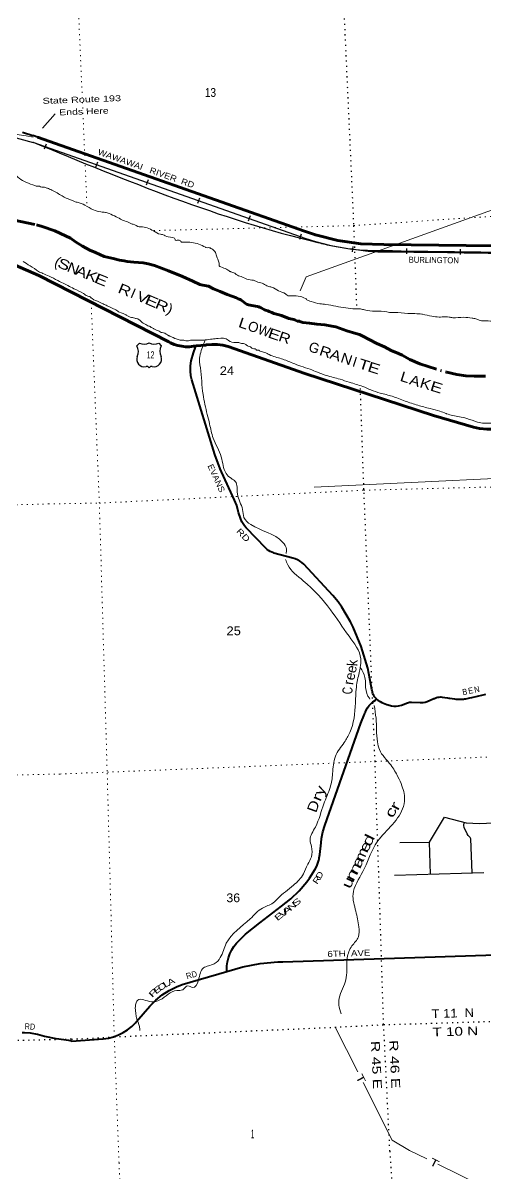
# Model space of a CAD drawing. Header units: feet. Extents: x 757852 to 1040949, y -536576 to -344549.
# Drawn here: x 979650 to 988870, y -391327 to -368366 of the extents above; entities that cross this region are included whole.
import ezdxf
from ezdxf.enums import TextEntityAlignment as Align

# ---------------------------------------------------------------- set-up
doc = ezdxf.new("R2010")
doc.units = ezdxf.units.FT
doc.header["$LTSCALE"] = 70
for name, pattern in [('DASH_DOUBLE_DOT', [9.2, 5, -1.2, 0.3, -1.2, 0.3, -1.2]), ('DOTTED', [1.5, 0.3, -1.2]), ('LONG_DASH_SHORT_DASH', [9.9, 6, -1.2, 1.5, -1.2])]:
    doc.linetypes.add(name, pattern=pattern)
for name, color, linetype, lineweight in [('11', 7, 'LONG_DASH_SHORT_DASH', 60), ('16', 7, 'Continuous', 25), ('17', 7, 'Continuous', 25), ('20', 7, 'Continuous', 70), ('23', 7, 'Continuous', 70), ('26', 7, 'Continuous', 40), ('29', 7, 'Continuous', 25), ('34', 7, 'Continuous', 13), ('39', 7, 'Continuous', 13), ('46', 7, 'Continuous', 13), ('6', 7, 'DOTTED', 25), ('7', 7, 'DOTTED', 13)]:
    doc.layers.add(name, color=color, linetype=linetype, lineweight=lineweight)
doc.layers.add('27', color=7, linetype='Continuous')
doc.layers.add('41', color=7, linetype='Continuous')

msp = doc.modelspace()

# ---------------------------------------------------------------- linework, layer by layer
at = {"layer": '11'}
msp.add_lwpolyline([(966798.59, -374285.24), (967174.35, -374082.62), (967390.49, -373937.51), (967970.76, -373490.43), (968405.55, -373192.58), (968747.73, -373008.54), (969281.15, -372745.4), (969895.59, -372469.24), (970646.39, -372177.53), (971519.81, -371774.88), (971862.14, -371590.82), (972087.6, -371484.23), (972926.05, -371220.58), (973422.95, -371105.05), (973794.2, -371043.06), (974215.94, -371045.68), (974718.16, -371083.03), (975133, -371150.03), (975554.32, -371246.14), (976279.98, -371500.78), (976859.32, -371706.02), (978100.4, -372007.78), (978794.94, -372162.06), (979916.71, -372399.41)], dxfattribs=at)
at = {"layer": '11', "linetype": 'DASH_DOUBLE_DOT', "lineweight": 70}
msp.add_lwpolyline([(979918.43, -372399.66), (980035.22, -372433.75), (980286.66, -372518.33), (980499.16, -372616.29), (980598.02, -372663.23), (980700.9, -372738.6), (980840.54, -372828.07), (980981.19, -372905.71), (981097.75, -372951.85), (981272.9, -373033.35), (981452.06, -373074.4), (981573.6, -373103.2), (981667.29, -373119.75), (981729.15, -373130.17), (981861.43, -373146.1), (982046.99, -373158.96), (982147.42, -373176.26), (982273.58, -373209.21), (982554.29, -373316.59), (982835.89, -373431.98), (983039.24, -373522.78), (983176.88, -373589.73), (983208.73, -373600.76), (983315.29, -373616.08), (983350.81, -373625.27), (983454.92, -373677.36), (983585.99, -373729.37), (983726.91, -373790.89), (983913.56, -373861.41), (983945, -373881.16), (983982.24, -373889.81), (983997.49, -373896.46), (984110.24, -373982.27), (984147.18, -373998.37), (984214.69, -374013.57), (984327.74, -374031.88), (984355.21, -374037.43), (984373.1, -374043.34), (984402.13, -374057.59), (984470.32, -374097.05), (984487.27, -374104.01), (984535.27, -374117.43), (984560.96, -374128.28), (984614.01, -374154.52), (984655.75, -374170.06), (984735.96, -374190.5), (984808.65, -374210.77), (984955.63, -374270.9), (985052.25, -374293.84), (985077.7, -374300.86), (985122, -374322.3), (985133.04, -374326.8), (985142.04, -374327.93), (985170.45, -374325.11), (985176.92, -374326.6), (985176.15, -374332.45), (985192.94, -374340.26), (985237.6, -374353.38), (985364.54, -374364.74), (985515.79, -374385.61), (985676.6, -374400.83), (985814.17, -374421.72), (985890.9, -374441.01), (986113.85, -374515.75), (986289.71, -374568.14), (986362.89, -374591.56), (986434.68, -374621.78), (986560.39, -374687.8), (986714.4, -374769.71), (986867.84, -374838.82), (986995.98, -374911.52), (987144.79, -374968.53), (987218.53, -375006.57), (987372.84, -375088.1), (987570.51, -375176.95), (988106.76, -375346.66), (988309.18, -375391.41), (988485.58, -375418.15), (988651.43, -375427.06), (988882.79, -375421.79)], dxfattribs=at)
at = {"layer": '16'}
for p, q in [((981923.15, -374820.31), (981974.46, -374761.55)), ((982166.22, -374755.58), (982165.94, -374755.78)), ((982358.31, -374761.46), (982409.7, -374820.31))]:
    msp.add_line(p, q, dxfattribs=at)
for centre, radius, start, end in [((981730.17, -374930.94), 222.05, 332.97043, 29.75871), ((982065.54, -374603.89), 182.07, 239.97227, 303.45418), ((982267.32, -374604.39), 181.52, 236.33975, 300.08743), ((982267.31, -374603.89), 182.07, 236.54582, 236.59441), ((982602.67, -374930.94), 222.05, 150.24129, 207.02957), ((982069.36, -375085.84), 151.42, 159.09177, 283.81923), ((982263.48, -375085.84), 151.42, 256.18077, 20.90823)]:
    msp.add_arc(centre, radius, start, end, dxfattribs=at)
for centre, major_axis, start_param, end_param in [((982124.7, -375284.66), (-19.56, 51.67), 4.95877769, 6.28318531), ((982208.15, -375284.66), (19.56, 51.67), 0, 1.32637542)]:
    msp.add_ellipse(centre, major_axis=major_axis, ratio=0.929097, start_param=start_param, end_param=end_param, dxfattribs=at)
at = {"layer": '17'}
msp.add_line((980039.45, -370465.85), (980292.75, -370183.43), dxfattribs=at)
at = {"layer": '20'}
for points in [[(977656.73, -372405.04), (979964.08, -373410.81)], [(983106.78, -374820.34), (983050.41, -374826.22), (982973.13, -374834.68), (982895.38, -374835.02), (982818.02, -374827.23), (982741.9, -374811.4), (982667.86, -374787.7), (982596.69, -374756.39), (982561.33, -374737.35), (979964.08, -373410.81)], [(989941.99, -376120.77), (989730.58, -376268.45), (989500.44, -376395.67), (989357.42, -376440.73), (989210.46, -376470.6), (989061.2, -376484.94), (988911.25, -376483.6), (988762.26, -376466.59), (988640.04, -376440.59), (987842.82, -376209.54), (985275.35, -375370.7), (983743.76, -374831.57), (983637.74, -374806.22), (983529.66, -374792.09), (983420.69, -374789.34), (983312.03, -374798), (983289.03, -374801.31), (983106.78, -374820.34)]]:
    msp.add_lwpolyline(points, dxfattribs=at)
at = {"layer": '23'}
msp.add_lwpolyline([(990292.89, -372837.21), (990267.89, -372836.88), (989643.91, -372828.76), (989618.91, -372828.43), (989593.91, -372828.04), (986852.13, -372792.33), (986390.76, -372776.26), (985933.6, -372712.06), (985485.65, -372600.42), (985268.71, -372527.92), (979938.98, -370645.99)], dxfattribs=at)
at = {"layer": '26'}
msp.add_line((979938.98, -370645.99), (979844.69, -370612.69), dxfattribs=at)
for points in [[(979640.74, -370550.39), (979844.69, -370612.69)], [(986708.56, -381877.46), (986690.49, -381860.24), (986668.8, -381834.77), (986667.03, -381832.18), (986649.94, -381807.24), (986638.66, -381782.18), (986634.56, -381772.84), (986624.44, -381741.18), (986622.88, -381733.64), (986617.49, -381707.59), (986613.03, -381683.64), (986534.51, -381261.4), (986401.8, -380824.31), (986240.62, -380437.85), (986189.23, -380334.17), (986015.4, -380037.59), (985942.62, -379932.82), (985833.75, -379803.32), (985252.77, -379181.18), (985214.32, -379148.45), (985172.66, -379119.93), (985128.25, -379095.91), (985081.57, -379076.67), (985035.21, -379062.92), (984657.93, -378957.42), (984650.87, -378955.51), (984615.87, -378943.67), (984582.29, -378928.23), (984550.52, -378909.37), (984520.89, -378887.29), (984493.73, -378862.24), (984102.58, -378451.98), (984071.25, -378417.49), (984041.96, -378377.79), (984016.98, -378335.25), (983988.47, -378263.42), (983952.86, -378145.29), (983946.7, -378118.11), (983914.35, -378008.86), (983870.76, -377903.6), (983611.4, -377335.41), (983584.47, -377274.69), (983479.25, -376989.72), (983017.34, -375499.75), (983001.63, -375417.89), (982992.17, -375317.47), (982993.26, -375216.61), (983004.88, -375116.42), (983052.47, -374954.96), (983095.88, -374847.35), (983106.78, -374820.34)], [(986708.56, -381877.46), (986714.71, -381883.3), (986734.14, -381898.69), (986775.47, -381926.77), (986811.22, -381946.38), (986908.65, -381984.81), (986982.39, -382006.42), (987004.26, -382010.39), (987051.28, -382015.24), (987098.55, -382015.14), (987145.56, -382010.1), (987201.6, -381998.23), (987256.09, -381980.57), (987305.66, -381958.72), (987324.16, -381950.75), (987343.4, -381944.76), (987363.15, -381940.82), (987383.21, -381938.96), (987403.35, -381939.21), (987405.52, -381939.37), (987574.95, -381946.58), (987595.47, -381946.52), (987637.17, -381943.15), (987678.29, -381935.44), (987718.37, -381923.48), (987850.69, -381867.34), (987860.51, -381862.51), (987872.65, -381856.92), (987899.96, -381846.81), (987928.18, -381839.61), (987957, -381835.39), (987986.11, -381834.22), (988015.17, -381836.09), (988121.55, -381851.06), (988148.22, -381854.81), (988171.55, -381858.24), (988264.47, -381871.88), (988289.58, -381875.57), (988314.47, -381876.9), (988367.33, -381879.72), (988438.79, -381876.05), (988463.9, -381873.54), (988488.79, -381868.68), (988570.86, -381852.65), (988609.56, -381841.75), (988835.14, -381792.76), (988860.29, -381787.3), (988885.14, -381780.25)], [(983718.37, -387318.21), (983717.49, -387290.51), (983720, -387207.18), (983731.21, -387124.57), (983750.99, -387043.58), (983779.12, -386965.1), (983815.31, -386890), (983859.15, -386819.09), (983910.16, -386753.15), (984091.99, -386575.47), (984374.13, -386344.99), (984810.37, -386011.62), (984995.59, -385867.6), (985164.74, -385705.02), (985315.97, -385525.64), (985368.85, -385452.82), (985480.36, -385278.06), (985506.62, -385230.2), (985521.24, -385197.38), (985542.96, -385135.57), (985552.16, -385096.83), (985558.14, -385071.67), (985562.49, -385046.83), (985574.19, -384980.15), (985597.62, -384747.81), (985607.05, -384659.33), (985632.32, -384530.79), (985670.89, -384405.61), (986395.44, -382360.02), (986464.05, -382178.46), (986473.46, -382153.57), (986485.33, -382128.46), (986500.4, -382096.57), (986525.54, -382054.26), (986540.37, -382029.3), (986561.74, -382004.26), (986582.82, -381979.56), (986630.21, -381934.56), (986682.04, -381894.76), (986708.56, -381877.46)], [(983718.37, -387318.21), (984034.84, -387225.34), (984381.84, -387157.52), (984734.02, -387126.34), (984835.96, -387124.22), (989489.81, -386976.73), (990799.87, -386935.21), (990800.9, -386934.14)], [(980616.85, -388710.13), (981250.66, -388666.23), (981354.59, -388650.96), (981456.35, -388624.9), (981554.83, -388588.36), (981648.95, -388541.71), (981737.69, -388485.49), (981820.05, -388420.3), (981895.16, -388346.85), (981918.24, -388320.9), (982181.72, -388010.17), (982299.23, -387893.12), (982428.33, -387789), (982567.61, -387698.95), (982715.54, -387623.95), (982823.42, -387580.83), (983718.37, -387318.21)], [(980616.85, -388710.13), (980567.28, -388701.36), (980309.02, -388667.59), (980086.63, -388620.87), (980077.97, -388617.89), (979940.24, -388578.95), (979799.2, -388554.61), (979681.38, -388546.81), (979656.38, -388545.16), (979631.38, -388545.78)]]:
    msp.add_lwpolyline(points, dxfattribs=at)
at = {"layer": '29'}
for p, q in [((987173.12, -384745.25), (987765.89, -384737.27)), ((987065.53, -385396.76), (988844.31, -385342.6))]:
    msp.add_line(p, q, dxfattribs=at)
for points in [[(987784.64, -385374.86), (987765.89, -384737.27), (988064.16, -384237.08), (988492.28, -384352.18), (988762.15, -384360.6), (994805.75, -384069.62), (994827.63, -384933.92)], [(988615.33, -385349.57), (988586.94, -384671.4), (988575.01, -384644.53), (988537.14, -384601.47), (988511.49, -384567.88), (988454.55, -384440.64), (988449.83, -384403.36), (988453.05, -384341.63)]]:
    msp.add_lwpolyline(points, dxfattribs=at)
at = {"layer": '34'}
for p, q in [((985225.82, -372650.08), (979838.74, -370747.9)), ((990280.51, -372963.92), (986834.84, -372919.04))]:
    msp.add_line(p, q, dxfattribs=at)
at = {"layer": '34', "lineweight": 25}
for p, q in [((980111.87, -370784.84), (980075.04, -370889.14)), ((981134.84, -371148.81), (981098.01, -371253.11)), ((982146.74, -371503.35), (982109.91, -371607.65)), ((983169.71, -371867.33), (983132.88, -371971.63)), ((984181.61, -372221.86), (984144.78, -372326.16)), ((985204.58, -372585.84), (985167.75, -372690.14)), ((986231.41, -372832.27), (986218.76, -372942.15)), ((987305.29, -372871.66), (987303.85, -372982.26)), ((988377.44, -372883.02), (988376, -372993.62))]:
    msp.add_line(p, q, dxfattribs=at)
for points in [[(979395.24, -370629.58), (979850.3, -370753)], [(990381.4, -372966.34), (986665.92, -372917.94), (987023.15, -372917.94), (986758.71, -372921.08), (986680.52, -372920.19), (986602.32, -372917.97), (986523.65, -372914.86), (986445.4, -372909.95), (986367.57, -372903.68), (986289.28, -372896.52), (986211.41, -372887.56), (986133.96, -372877.23), (986056.04, -372865.58), (985979, -372852.56), (985901.94, -372838.64), (985824.84, -372822.92), (985748.63, -372805.84), (985672.38, -372787.41), (985596.57, -372768.08), (985520.73, -372746.94), (985445.77, -372724.91), (985370.78, -372701.06), (985298.91, -372677.06), (979850.69, -370753.29)]]:
    msp.add_lwpolyline(points, dxfattribs=at)
at = {"layer": '34'}
for centre, radius, start, end in [((977380.18, -383854.7), 13436.11, 79.39453, 98.58766), ((977380.18, -383854.7), 13436.11, 79.39453, 98.58766), ((986758.46, -368429.31), 4490.42, 250.03388, 271.0058)]:
    msp.add_arc(centre, radius, start, end, dxfattribs=at)
at = {"layer": '34', "lineweight": 25}
msp.add_spline([(979850.2, -370746.68), (985534.33, -372753.75), (985833.54, -372820.81), (986135.78, -372873.31), (986296.37, -372894.39), (986680.15, -372935.17), (987071.94, -372936.28), (987448.39, -372943.02), (987969.64, -372946.9), (988377.52, -372954.83), (989012.67, -372963.92), (989684.24, -372970.7), (990204.38, -372977.99), (990697.28, -372988.33), (990954.17, -372961.51), (991423.46, -372827.15)], degree=3, dxfattribs=at)
at = {"layer": '39'}
for points in [[(976208.97, -370647.18), (976218.66, -370649.63), (976305.53, -370665.56), (976380.81, -370699.87), (976499.35, -370775.32), (976524.49, -370814.9), (976690.55, -370861.01), (976860.59, -370905.02), (976905.26, -370922), (977092.41, -370927.38), (977269.11, -370916.94), (977381.07, -370970.44), (977561.31, -371020.23), (977775.55, -371063.13), (977853.98, -371063.18), (978022.54, -371048.93), (978239.03, -371021.41), (978368.99, -370992.03), (978460.04, -371013.88), (978710.21, -371045.84), (978835.52, -371070.86), (979037.86, -371120.09), (979186.2, -371180.73), (979221.53, -371226.08), (979368.72, -371320.92), (979507.77, -371411.94), (979571.55, -371468.65), (979718.49, -371553.45), (979887.57, -371614.31)], [(985310.54, -373888.48), (985288.26, -373873.62), (984976.41, -373821.59), (984961.56, -373821.59), (984887.32, -373777.01), (984746.25, -373717.59), (984612.61, -373643.31), (984538.35, -373628.45), (984449.26, -373576.45), (984337.88, -373546.73), (984278.48, -373517.02), (984152.26, -373494.73), (984003.76, -373435.3), (983907.24, -373390.73), (983877.54, -373368.45), (983795.87, -373338.73), (983781.02, -373331.3), (983714.2, -373286.73), (983595.41, -373242.17), (983565.71, -373219.88), (983565.71, -373212.46), (983550.87, -373123.36), (983521.18, -373041.67), (983491.49, -372952.56), (983417.26, -372878.29), (983350.43, -372856), (983305.88, -372856), (983291.03, -372848.57), (983016.31, -372751.99), (982860.38, -372744.55), (982852.95, -372744.54), (982815.83, -372744.54), (982800.98, -372729.69), (982749.01, -372707.4), (982689.6, -372699.97), (982689.6, -372692.53), (982548.53, -372640.54), (982437.16, -372595.96), (982392.61, -372588.53), (982251.54, -372521.68), (981999.09, -372439.97), (981969.39, -372439.96), (981850.59, -372387.96), (981813.46, -372380.53), (981761.49, -372350.82), (981650.11, -372313.68), (981538.74, -372254.25), (981509.04, -372239.4), (981367.98, -372172.55), (981293.73, -372150.26), (981204.62, -372142.83), (981056.12, -372098.24), (980885.35, -372009.12), (980729.42, -371949.69), (980692.3, -371942.26), (980640.33, -371912.55), (980595.77, -371897.69), (980432.42, -371823.41), (980224.53, -371704.57), (980135.43, -371667.43), (980113.16, -371660), (980076.04, -371645.15), (980024.06, -371645.14), (979979.51, -371630.28), (979942.39, -371630.28), (979887.57, -371614.31)], [(985299.18, -373891.1), (985403.66, -373934.02), (985576.02, -373976.55), (985695.64, -373989.8), (985895.16, -374027.98), (986093.04, -374061.03), (986282.09, -374077.68), (986388.08, -374081.36), (986467.56, -374099.79), (986680.65, -374125.36), (986913.84, -374137.89), (987018.03, -374154.73), (987067.54, -374152.89), (987330.96, -374168.72), (987611.45, -374186.07), (987622.02, -374188), (987811.12, -374226.84), (987954.4, -374242.5), (988016.91, -374239.82), (988154.2, -374242.81), (988228.15, -374256.37), (988444.29, -374246.5), (988611.31, -374265.86), (988687.78, -374277.96), (988754.57, -374302.41), (988803.65, -374314.95), (988890.13, -374319.87), (989069.67, -374330.61), (989292.84, -374371.19), (989431.82, -374380.61), (989438.4, -374381.49), (989588.79, -374364.07), (989676.13, -374340.22), (989752.41, -374306.65), (989934.26, -374227.19), (989981.27, -374205.92), (990033.23, -374137.49), (990101.57, -374103.31), (990171.99, -374058.03), (990335.03, -373948.44), (990422.22, -373901.11), (990512.78, -373823.55), (990586.07, -373783.64), (990648.29, -373754.88), (990733.23, -373692.03), (990743.24, -373684.87), (990927.72, -373584.36), (991037.06, -373514.74), (991147.25, -373433.53), (991311.28, -373324.18), (991488.97, -373208), (991611.99, -373112.31), (991680.34, -373064.47), (991721.34, -373030.3), (991762.35, -372989.29), (991829.89, -372943.44), (991858.72, -372902.45), (991892.48, -372878.11), (991942.71, -372824.01), (992014.92, -372793.01), (992108.36, -372740.2), (992130.7, -372728.01), (992187.58, -372689.42), (992293.2, -372634.57), (992498.36, -372541.13), (992719.77, -372431.44), (992855.87, -372366.44), (992998.06, -372299.41), (993059, -372266.91), (993154.47, -372214.1), (993213.37, -372173.47)], [(985378.15, -375284.67), (985527.47, -375344.87), (985702.27, -375409.74), (985976.8, -375484.22), (986162.1, -375544.8), (986301.07, -375587.56), (986429.35, -375630.32), (986593.52, -375698.76), (986781.45, -375761.17), (987015.23, -375825.86), (987275.63, -375920.19), (987530.19, -376004.45), (987774.52, -376071.1), (987972.22, -376122.45), (988090.02, -376169.75), (988104.73, -376175.34), (988358.54, -376233.92), (988504.63, -376269.55), (988718.43, -376340.82), (988857.4, -376365.76), (988989.25, -376362.2), (989092.58, -376380.01), (989217.3, -376362.2), (989456.04, -376298.06), (989534.43, -376258.86), (989595.01, -376226.79), (989744.67, -376148.4), (989814.15, -376093.17), (989929.96, -375998.74), (989994.1, -375938.16), (990026.17, -375913.22), (990147.17, -375818), (990331.68, -375632.65), (990474.67, -375494.33), (990634.43, -375331.44), (990808, -375180.72), (991014.99, -374970.72), (991168.22, -374828.19), (991278.68, -374746.23), (991410.52, -374639.33), (991560.18, -374528.87), (991731.22, -374414.84), (991795.36, -374389.9), (991864.41, -374372.05), (991955.71, -374318.63), (992083.99, -374261.62), (992265.72, -374186.79), (992417.82, -374155.36), (992470.76, -374145.46), (992539.53, -374138.47), (992636.31, -374122.65), (992728.96, -374111.96), (992807.35, -374108.4), (992860.8, -374101.27), (992917.81, -374097.71), (992946.32, -374097.71), (992996.77, -374092.67), (993025.27, -374089.1), (993078.72, -374081.98), (993125.04, -374071.29), (993142.86, -374071.29), (993194.13, -374060.2), (993262.2, -374041.5), (993320.41, -374032.57), (993452.89, -374042.4), (993665.22, -374034.09), (993797.96, -374026.93), (993854.36, -374031.17), (993889.16, -374023.73), (993915.21, -374001.19), (993936.49, -373943.71), (993944.27, -373836.19), (993919.11, -373681.18), (993920.22, -373635.43), (993889.4, -373516.01), (993887.47, -373505.7), (993870.4, -373440.22), (993867.96, -373379.03), (993863.87, -373269.66), (993875.24, -373156.69), (993904.48, -373037.37), (993926.58, -372974.8)], [(979649.93, -373133.35), (979790.84, -373218.29), (979960.13, -373333.32)], [(979960.13, -373333.32), (980046.19, -373371.69), (980170.9, -373425.14), (980344.61, -373513.33), (980488.04, -373585.49), (980545.05, -373614), (980667.09, -373677.24), (980859.51, -373775.24), (980929.88, -373820.67), (980991.35, -373841.16), (981029.66, -373874.12), (981175.75, -373941.82), (981229.2, -373970.33), (981312.05, -374006.85), (981378.86, -374041.59), (981478.63, -374087.92), (981521.39, -374112.86), (981606.91, -374159.18), (981709.36, -374204.61), (981700.43, -374204.61)], [(981709.36, -374204.61), (981813.16, -374251.72), (981832.29, -374254.5), (981879.99, -374266.57), (981939.39, -374281.44), (982028.48, -374348.28), (982122.7, -374405.94), (982162.13, -374422.55), (982173.47, -374424.65), (982199.25, -374444.84), (982211.78, -374452.26), (982242.96, -374463.84), (982263.45, -374477.21), (982370.01, -374526.54), (982407.14, -374548.82), (982451.69, -374556.25), (982563.06, -374615.67), (982581.47, -374624.19), (982615.03, -374637.96), (982643.83, -374652.7), (982659.58, -374660.24), (982748.68, -374689.96), (982785.8, -374704.82), (982860.05, -374704.83), (982941.73, -374719.69), (982964, -374712.27), (983082.81, -374704.87), (983231.32, -374704.89), (983288.26, -374698.9)], [(983288.27, -374698.9), (983187.88, -374986.98), (983181.02, -375016.92), (983189.37, -375256.37), (983244.35, -375788.88), (983327.1, -376188.84), (983373.23, -376378.61), (983444.98, -376660.69), (983607.56, -377037.96), (983702.04, -377365.65), (983802.78, -377463.83), (983885.92, -377526.58), (983928.87, -377778.09), (984030.69, -378089.38), (984059.65, -378248.99), (984194.31, -378387.93), (984835.03, -378744.19), (984909.39, -378883.73), (984899.46, -378967.62)], [(983288.26, -374698.9), (983424.37, -374682.65), (983543.18, -374667.81), (983743.66, -374704.98), (983751.08, -374712.4), (983899.58, -374749.55), (983973.83, -374756.99), (984010.95, -374771.85), (984033.23, -374771.86), (984100.06, -374794.14), (984144.6, -374823.85), (984189.15, -374838.71), (984218.85, -374860.98), (984255.98, -374875.85), (984300.52, -374890.7), (984300.52, -374898.12), (984359.92, -374905.57), (984367.34, -374912.99)], [(984363.64, -374908.35), (984382.2, -374923.2), (984475.01, -374949.2), (984564.11, -374993.77), (984808.02, -375074.43), (985032.51, -375163.52), (985196.42, -375224.1), (985378.15, -375284.67)], [(984891.48, -379087.98), (984932.66, -379192.4), (985244.03, -379512.68), (985789.82, -380094.26), (986156.21, -380619.28), (986390.69, -381069.59), (986379.98, -381247.96)], [(986379.98, -381247.96), (986366.97, -381313.94), (986308.66, -381595.99), (986285.73, -381952.91), (986172.41, -382547.02), (986062.05, -382740.83), (985884.87, -383017.98), (985829.4, -383366.27), (985780.78, -383639.85), (985654.1, -383969.1), (985484.92, -384432.92), (985381.33, -384690.79), (985406.99, -384820.38), (985405.89, -385029.56), (985331.79, -385177.56), (985247.44, -385368.24), (985048.04, -385596.08), (984737.51, -385858.91), (984640.84, -385949.58), (984432.01, -386051.15), (984183.83, -386267.04), (983706.02, -386756.32), (983587.49, -387040.98), (983466.09, -387164.89), (983250.47, -387248.66), (983150.37, -387494.31), (983031.93, -387640.22), (982941.97, -387605.91), (982836.67, -387682.88), (982720.75, -387699.98), (982381.81, -387889.26), (982212.09, -387925.29), (981939.52, -387891.84), (981891.77, -388019.51), (981899.19, -388145.87), (981915.54, -388245.71), (981975.38, -388422.08), (981979.72, -388496.71)], [(986379.97, -381248.03), (986475.02, -381441.97), (986483.3, -381588.4), (986535.26, -381815.39), (986574.8, -381874.7)], [(986659.52, -382001.77), (986695.12, -382260.89), (986723.17, -382728.21), (986762.08, -382885.38), (986990.46, -383193.19), (987133.35, -383430.3), (987213.44, -383609.81), (987262.9, -383919.35), (987095.95, -384294.59), (986794.72, -384633.44), (986680.8, -384791.21), (986432.07, -385322.83), (986236.27, -385775.74), (986291.04, -386115.21), (986350.7, -386428.33), (986343.24, -386629.74), (986214.13, -386808.29), (986121.64, -387043.55), (986102.35, -387438.52), (986047.77, -387619.86), (985973.2, -387804.08), (985955.02, -387989.87), (986002.82, -388166.77)]]:
    msp.add_spline(points, degree=3, dxfattribs=at)
at = {"layer": '46'}
for p, q in [((985883.05, -388432.25), (986331.22, -389323.2)), ((987365.17, -390894.7), (987712.4, -391064.48)), ((987928.26, -391170.02), (989519.96, -391948.3))]:
    msp.add_line(p, q, dxfattribs=at)
for points in [[(985183.73, -373721.7), (985303.69, -373437.93), (997437.14, -369071.2), (1001004.39, -368455.02), (1001536.64, -368770.33)], [(985464.09, -377640.2), (989331.8, -377456.41), (990703.22, -375595.26), (993667.25, -373428.02), (1001865.78, -373083.46), (1002718.21, -373042.91)], [(986439.43, -389538.32), (987020.02, -390692.51), (987365.17, -390894.7)]]:
    msp.add_lwpolyline(points, dxfattribs=at)
at = {"layer": '6'}
for points in [[(985054.7, -345225.06), (985071.61, -345565.26), (985212.12, -350910.69), (985584.38, -356228.43), (985795.85, -361684.38), (985999.33, -366914.25), (986248.37, -372415.8), (986307.76, -374073.06)], [(986972.97, -390911.54), (986847.99, -388381.82), (986677.08, -383123.6), (986454.3, -377702.85), (986453.66, -377684.66), (986381.7, -375623.24)], [(980615.32, -388674.25), (981471.96, -388625.51), (985771.52, -388438.07)], [(985771.52, -388438.07), (986847.88, -388381.93), (989256.44, -388308.93)], [(980615.32, -388674.25), (976056.75, -388786.63), (970594.7, -388962.43), (965160.01, -389177.59), (959746.74, -389369.98), (954588.86, -389562.57), (948990.82, -389758.65)], [(986972.97, -390911.54), (987136.9, -393822.79), (987183.01, -399184.95), (987466.21, -404414.78), (987626.47, -409765.3), (987814.88, -415104.99), (987983.3, -420343.87), (988201.48, -425685.52), (988433.01, -430970.18), (988666.47, -436294.98), (988680.87, -436592.58)]]:
    msp.add_lwpolyline(points, dxfattribs=at)
at = {"layer": '7'}
msp.add_line((980389.17, -383373.82), (992055.72, -382909.57), dxfattribs=at)
for points in [[(979733.05, -345452.96), (979747.73, -345714.12), (980027.61, -351180.87), (980219.99, -356465.24), (980469.69, -361893.55), (980718.27, -367223), (980926.29, -372018.97)], [(982260.86, -372514.9), (986248.96, -372415.8), (991741.17, -372044.52), (993101.92, -372027.83), (993436.81, -372023.73)], [(981565.99, -391143.07), (981471.52, -388625.29), (981329.1, -383315.86), (981173.61, -377960.04), (981005.94, -373851.76)], [(980158.89, -377976.65), (981173.61, -377960.11), (986453.99, -377702.54), (991889.09, -377565.77), (997068.48, -377318.78)], [(954112.53, -378906.7), (959437.32, -378658.8), (964902.39, -378450.74), (970388.73, -378280.23), (975842.36, -378092.63), (980158.89, -377976.65)], [(980389.17, -383373.82), (975934.57, -383475.27), (970482.14, -383636.7), (965078.78, -383824.77), (959654.27, -384043.64), (954345.88, -384311.21), (948979.12, -384512.22), (948774.29, -384514.75)], [(981565.99, -391143.07), (981697.79, -393908.86), (981871.87, -399337.15), (982054.69, -404696.62), (982225.24, -410010.43), (982416.38, -415375.53), (982599.43, -420656.54), (982816.19, -425885.61), (983029.48, -431209.39), (983248.05, -436559.06), (983281.78, -436823.72)]]:
    msp.add_lwpolyline(points, dxfattribs=at)

# ---------------------------------------------------------------- texts
at = {"layer": '16', "width": 0.6}
msp.add_text('12', height=140, dxfattribs=at).set_placement((982196.11, -375066.09), align=Align.CENTER)
at = {"layer": '17'}
for s, rotation, width, p in [('State Route 193', 2.094, 1.35, (980043.24, -369984.32)), ('Ends Here', 2.094, 1.3, (980375.97, -370212.11)), ('WAWAWAI   RIVER  RD', 340.552, 1.15, (981129.54, -370992.14))]:
    msp.add_text(s, height=120, rotation=rotation, dxfattribs=dict(at, width=width)).set_placement(p)
at = {"layer": '27'}
for s, rotation, width, p in [('EVANS', 294.535, 1.1, (983329.14, -377215.95)), ('RD', 313.392, 1.3, (983899.24, -378531.53)), ('6TH  AVE', 1.815, 1.2, (985727.29, -387030.3)), ('RD', 358.288, 0.8, (979680.51, -388475.67))]:
    msp.add_text(s, height=120, rotation=rotation, dxfattribs=dict(at, width=width)).set_placement(p)
for s, rotation, width, p in [('B', 10.724, 0.9, (988479.3, -381789.58)), ('E', 11.402, 0.9, (988596.88, -381764.88)), ('N', 11.176, 0.85, (988719.1, -381740.71)), ('R', 55.948, 1.35, (985561.7, -385523.73)), ('D', 61.699, 1.2, (985621.48, -385421.78)), ('N', 39.016, 1.5, (985053.89, -386062.97)), ('S', 38.919, 1.6, (985148.8, -385980.88)), ('E', 39.016, 1.6, (984792.41, -386264.35)), ('V', 38.016, 1.6, (984881.09, -386200.22)), ('A', 37.016, 1.6, (984956.4, -386140.71)), ('R', 16.354, 0.95, (982976.56, -387459.05)), ('D', 13.354, 0.9, (983081.27, -387432.69)), ('O', 36.736, 1.35, (982458.64, -387668.75)), ('L', 32.276, 1.6, (982544.33, -387614.17)), ('A', 27.816, 1.35, (982631.98, -387575.54)), ('P', 45.656, 1.8, (982293.46, -387785.23)), ('E', 40.196, 1.65, (982373.04, -387726.38))]:
    msp.add_text(s, height=120, rotation=rotation, dxfattribs=dict(at, width=width)).set_placement(p, align=Align.CENTER)
at = {"layer": '34', "width": 0.95}
msp.add_text('BURLINGTON', height=120, rotation=359.254, dxfattribs=at).set_placement((987347.83, -373156.57))
at = {"layer": '41'}
for s, rotation, width, p in [('(', 337.685, 1.05, (980302.1, -373230.46)), ('S', 337.685, 1.35, (980429.97, -373281.85)), ('N', 337.685, 1.2, (980618.44, -373364.27)), ('A', 337.685, 1.25, (980782.05, -373429.91)), ('K', 337.685, 1.3, (980979.34, -373510.48)), ('E', 337.685, 1.45, (981173.39, -373591.17)), ('R', 337.685, 1.3, (981643.12, -373793.14)), ('V', 336.663, 1.25, (981998.17, -373942.61)), ('E', 336.663, 1.45, (982180.59, -374018.16)), ('R', 336.663, 1.3, (982384.28, -374103.4)), (')', 336.663, 1.1, (982543.86, -374171.91)), ('L', 341.075, 1.25, (984019.98, -374465.71)), ('W', 341.075, 0.95, (984432.47, -374608.81)), ('E', 341.075, 1.35, (984634.36, -374682.56)), ('R', 341.075, 1.2, (984841.58, -374750.5)), ('R', 341.075, 1.2, (985656.66, -375032.94)), ('A', 341.075, 1.2, (985856.44, -375098.32)), ('N', 341.087, 1.15, (986076.38, -375173.58)), ('T', 342.595, 1.35, (986428.82, -375289.96)), ('E', 342.595, 1.35, (986626.4, -375356.16)), ('L', 342.595, 1.2, (987245.04, -375540.15)), ('A', 342.595, 1.15, (987442.6, -375612.29)), ('K', 342.595, 1.2, (987655.29, -375673.02)), ('E', 342.595, 1.35, (987874, -375740.16)), ('k', 86.293, 0.95, (986323.12, -381160.15)), ('C', 87.952, 0.75, (986226.1, -381710.41)), ('y', 67.962, 1.35, (985669.95, -383739.27)), ('r', 68.013, 1.4, (985608.03, -383878.6)), ('D', 69.941, 1.2, (985537.6, -384052.23)), ('c', 64.419, 1.5, (987077.5, -384177.29)), ('r', 61.756, 1.6, (987162.85, -384057.08)), ('d', 64.178, 1.55, (986629.72, -384736.06)), ('e', 64.178, 1.35, (986565.94, -384867.89)), ('m', 65.673, 1.2, (986491.62, -385021.18)), ('n', 62.52, 1.5, (986363.02, -385303.9)), ('a', 65.673, 1.4, (986422.55, -385171.9)), ('u', 66.034, 1.45, (986223.49, -385581.78)), ('n', 62.52, 1.5, (986294.71, -385435.23))]:
    msp.add_text(s, height=200, rotation=rotation, dxfattribs=dict(at, width=width)).set_placement(p, align=Align.CENTER)
for s, rotation, p in [('I', 336.692, (981810.65, -373859.38)), ('O', 341.075, (984215.67, -374534.48)), ('G', 341.075, (985430, -374950.82)), ('I', 342.595, (986243.54, -375233.23)), ('e', 78.325, (986273.04, -381438.97)), ('e', 78.313, (986302.43, -381296.33)), ('r', 82.541, (986245.76, -381556.77))]:
    msp.add_text(s, height=200, rotation=rotation, dxfattribs=at).set_placement(p, align=Align.CENTER)
at = {"layer": '46', "width": 1.45}
for rotation, p in [(297.232, (986322.77, -389498.97)), (333.232, (987824.62, -391212.78))]:
    msp.add_text('T', height=151, rotation=rotation, dxfattribs=at).set_placement(p, align=Align.CENTER)
at = {"layer": '6'}
for s, height, rotation, width, p in [('T 11  N', 175, 1.736, 1.1, (987808.03, -388252.65)), ('T 10 N', 175, 1.736, 1.3, (987824.2, -388618.26)), ('R 46 E', 175.5, 272.821, 1.35, (986957.18, -388695.02)), ('R 45 E', 175.5, 272.821, 1.35, (986592.27, -388710.52))]:
    msp.add_text(s, height=height, rotation=rotation, dxfattribs=dict(at, width=width)).set_placement(p)
at = {"layer": '7'}
for s, height, width, p in [('13', 175.6, 0.85, (983280.31, -369842.85)), ('24', 175.5, 1.1, (983575.36, -375402.42)), ('25', 175.5, 1.1, (983711.39, -380599.95)), ('36', 175.5, 1.05, (983708.49, -385935.05)), ('1', 175.5, 0.4, (984199.08, -390655.23))]:
    msp.add_text(s, height=height, dxfattribs=dict(at, width=width)).set_placement(p)

doc.saveas('drawing.dxf')
